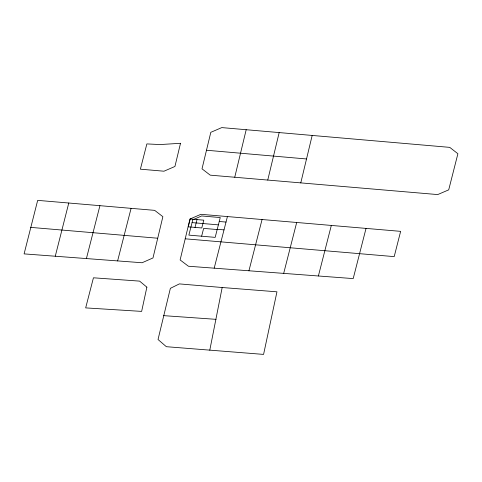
<?xml version="1.0" encoding="UTF-8"?>
<svg xmlns="http://www.w3.org/2000/svg" width="482" height="482" viewBox="0 0 482 482"><rect width="100%" height="100%" fill="white"/><g stroke="black" fill="none" stroke-linecap="round" stroke-linejoin="round"><path stroke-width="0.72" d="M209.784 350.197L222.172 287.513L276.957 291.815L263.576 354.403L166.356 346.697L158.03 339.503L170.375 288.332L179.376 283.898L222.172 287.513M300.774 182.889L312.179 135.442L449.748 147.371L457.9 153.728L448.706 189.86L437.71 194.577L210.224 175.153L202.012 168.827L210.803 132.327L221.78 127.597L312.179 135.442M267.751 180.069L279.174 132.574M234.746 177.243L246.188 129.712M157.722 238.228L162.874 216.683L154.668 210.357L68.775 203.012L37.674 200.367L24.1 253.887L142.082 262.75L152.981 257.954L157.722 238.228L30.679 227.377M55.267 256.231L68.775 203.012M86.411 258.569L99.925 205.687M248.935 270.776L262.063 219.521M283.681 273.378L296.689 222.485M131.086 208.345L117.614 260.919M195.011 227.402L197.018 219.587M201.639 236.21L203.639 228.39L217.183 229.546M214.189 268.173L227.432 216.557M318.391 275.981L331.321 225.443M366.031 228.408L353.198 278.596L188.426 266.239L180.123 259.943L189.956 219.039L200.91 214.303L400.638 231.354L394.198 256.623L185.215 238.813M163.615 315.644L216.044 319.337M219.25 221.485L226.022 222.063M192.071 222.612L218.382 224.859M217.243 229.299L224.016 229.878M306.371 158.958L206.483 150.239M146.877 287.164L141.642 311.396L85.669 307.89L93.442 277.795L139.605 281.12L146.877 287.164M180.509 143.293L174.936 166.471L163.976 171.206L140.383 169.182L146.865 143.913L160.102 144.564L180.509 143.293M190.245 219.003L188.245 226.823L201.783 227.98L203.79 220.166L190.245 219.003M192.794 219.786L188.86 235.12L215.177 237.367L220.256 217.551L201.639 215.96L192.794 219.786"/></g></svg>
